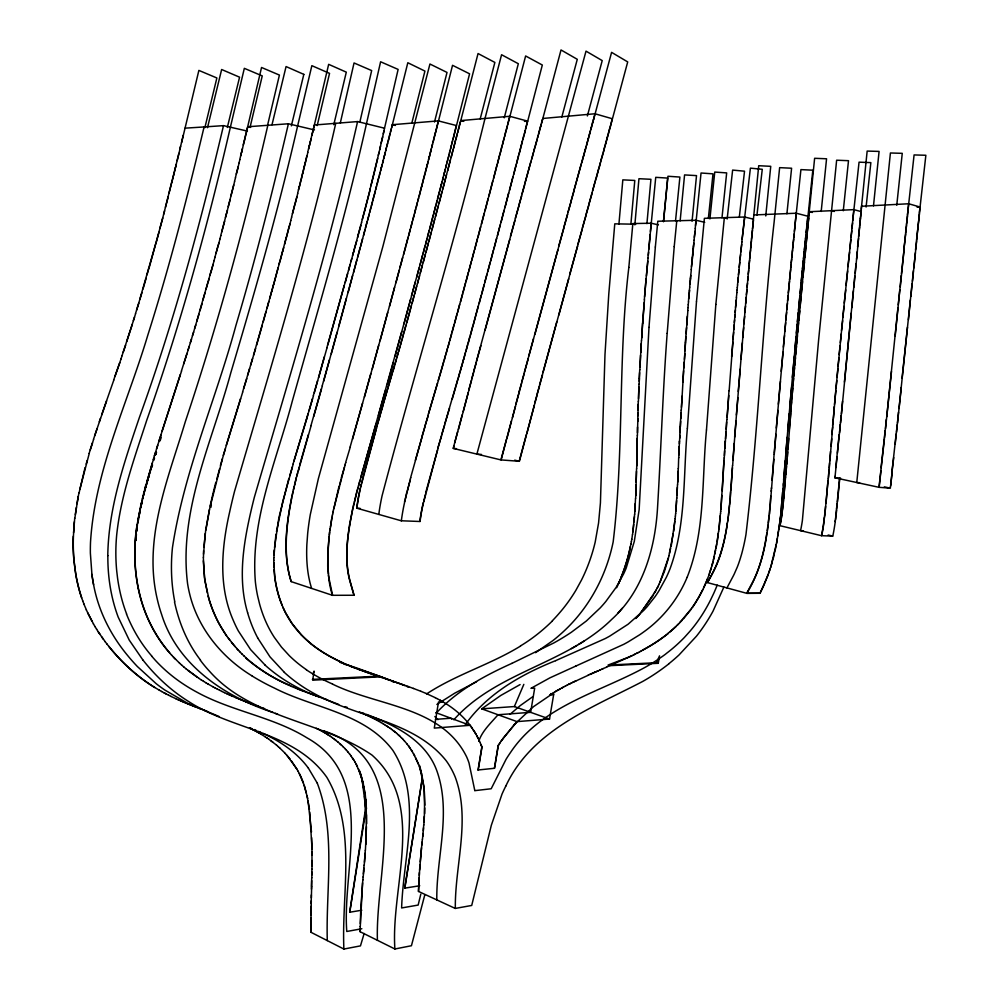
<?xml version="1.0" encoding="UTF-8"?>
<svg xmlns="http://www.w3.org/2000/svg" width="999" height="999" viewBox="0 0 999 999"><rect width="100%" height="100%" fill="white"/><g stroke="black" fill="none" stroke-linecap="round" stroke-linejoin="round"><path stroke-width="1.5" d="M273.751 560.164L274.038 567.494M312.038 866.333L311.938 851.935M203.321 557.467L204.483 577.31L207.38 593.031M311.963 860.539L312 869.205M424.875 805.194L423.988 786.338L420.129 768.955M310.889 917.731L310.839 932.217M360.277 926.498L362.562 882.816M366.645 823.713L365.996 803.096L363.811 786.338M107.78 555.631C108.454 507.842 124.288 462.075 139.448 417.295C173.888 322.053 200.275 224.151 223.489 125.637L247.427 131.094M311.051 914.959L311.326 894.942M311.875 869.142L311.913 874.937M273.901 560.214L273.801 557.679M311.838 872.015L311.85 877.809M360.302 923.638L360.651 912.087M311.064 906.355L310.951 932.279L343.881 949.05L360.464 945.878L364.148 933.491M311.463 889.21L311.725 877.746M311.251 903.571L311.313 900.711M311.663 880.619L311.538 886.35M637.225 438.261L636.675 468.656M311.376 897.864L311.663 886.413M637.3 435.464L636.75 465.934M637.424 435.489L637.499 427.035M637.499 432.667L638.286 401.423M203.471 557.517L203.571 550.711M366.458 826.623L365.422 850.386M635.789 495.616L636.55 468.631M636.475 471.353L636.163 482.167M637.787 421.428L637.861 418.569M73.289 536.263L73.177 539.86A162.625 126.349 -71.9 0 0 73.676 557.667L75.824 574.962A159.241 123.851 -71.8 0 0 78.734 588.236A155.082 120.767 -71.7 0 0 81.593 597.777L82.805 600.923M637.949 415.759L638.036 412.912M424.675 807.916L424.076 822.102M638.124 410.065L638.224 407.217M273.951 557.729L274.176 550.074M638.086 407.142L638.186 404.283M636.076 484.865L635.664 498.289M638.423 401.448L638.873 387.05M638.523 398.626L639.01 384.165M424.612 813.586L424.35 791.533L422.115 776.161M678.346 468.618L678.683 457.642M678.096 471.303L677.609 484.79M678.92 452.135L678.821 457.679M678.209 468.581L677.734 482.117M678.933 454.92L679.445 440.984L679.445 443.768M203.559 554.145L205.207 533.603M327.809 550.849L327.709 566.396L328.908 578.483M639.135 384.228L639.572 372.615M678.92 452.11L679.17 446.541M639.273 381.343L639.41 378.459M274.026 555.219L275.924 534.265M419.118 877.934L418.419 891.395L455.244 908.428L471.715 905.456L491.333 825.261L502.01 794.118A94.455 57.155 -68.8 0 1 505.819 786.051M419.343 872.664L418.556 891.458M419.355 875.374L419.892 864.547M639.285 378.434L639.722 369.73M635.526 498.264L634.715 514.148M680.981 412.937L679.582 440.971M679.72 438.211L679.857 435.377M677.472 484.765L677.035 495.429M639.847 369.792L640.534 355.232M677.334 487.425L676.872 498.051M360.789 909.19L362.812 879.869M640.009 366.895L641.233 343.606M680.007 432.604L680.182 426.935M680.319 426.96L680.631 421.353M635.252 503.596L634.777 511.5M365.821 844.467L366.508 814.784M640.834 352.385L641.42 340.696M681.143 410.127L680.956 415.746M680.794 418.556L680.956 415.771M681.293 410.152L684.128 362.225M681.455 407.342L682.142 396.116M328.047 549.325L329.595 531.88M424.325 816.358L423.851 824.949M682.866 382.03L683.578 370.729M723.975 460.339L720.953 509.103M724.125 457.967L722.24 490.846M73.576 532.704L74.725 518.194M641.545 340.721L642.794 320.254M641.733 337.837L642.594 323.152M683.903 367.919L686.45 327.872M676.735 498.026L675.936 511.038M724.275 457.967L724.587 450.761M724.425 455.606L725.237 441.183M648.988 327.422L639.148 509.702L634.303 541.408L626.198 568.044A77.922 49.288 -74.9 0 1 623.563 574L616.146 587.35L605.831 601.485A138.199 89.211 -75.6 0 1 600.137 607.966L586.363 620.991L571.416 632.217A350.761 236.463 -80.3 0 1 553.783 642.969L511.925 663.361M648.988 327.397L655.344 247.028M684.452 359.403L684.827 353.708M687.374 428.396L696.49 301.511M687.374 428.409C683.091 475.199 686.463 523.901 670.067 568.718A89.473 55.295 -75.1 0 1 666.258 577.472L659.003 590.709A97.24 60.265 -75.2 0 1 654.944 596.828L647.202 606.605A118.831 74.126 -75.5 0 1 643.631 610.489L628.096 624.225L609.652 636.163A331.718 215.372 -79.9 0 1 605.207 638.586L555.631 660.664M135.926 540.484L136.401 534.315M667.182 333.329L674.225 246.566M667.17 333.354C662.762 391.87 661.001 450.537 657.454 509.09C654.882 549.45 642.657 591.346 611.813 619.305C566.483 663.985 496.653 671.69 453.846 719.755M685.451 342.245L684.864 350.824M676.573 500.636L675.711 513.598M721.79 495.429L720.779 511.338M724.899 448.414L725.386 441.221M419.642 870.042L421.478 847.764M685.838 336.513L685.451 342.232M706.48 429.982C701.698 479.12 705.644 530.569 687.137 577.31M706.48 429.957L715.846 304.47M642.719 323.177L644.48 299.638M686.588 327.897L686.188 333.641M725.386 441.196L725.923 431.58M725.561 438.786L726.635 421.965M643.006 317.32L644.243 302.585M642.931 320.242L643.144 317.345M686.588 327.872L687.3 316.296M686.8 325.012L687.886 310.514M726.248 429.208L726.81 419.555M732.517 465.272L730.831 490.621M732.479 467.744L730.918 489.448M365.284 850.324L364.485 862.224M726.96 419.58L728.995 390.659M732.866 460.389L736.026 421.191M732.654 465.309L734.302 443.306M727.135 417.182L728.783 395.517M730.594 491.758L730.194 498.751M730.694 490.584L730.281 497.602M771.191 491.346L771.465 487.674M788.636 438.586L787.362 457.092M789.335 429.22L790.059 419.78M365.072 853.296L364.235 865.184M634.59 514.11L634.065 521.878M687.961 307.617L688.336 304.695M687.737 310.514L688.111 307.605M732.929 339.61L734.24 324.862M731.605 356.718L733.653 332.255M729.145 390.684L732.891 342.083M734.627 437.15L737.899 397.714M772.04 480.269L774.113 454.233M770.966 496.228L771.428 490.159M771.528 488.936L773.863 459.24M783.066 488.648L783.204 484.965M790.296 418.756L790.709 413.474M788.011 448.926L791.208 407.117M644.343 299.65L646.053 278.933L644.58 296.666M688.186 304.707L688.573 301.785M696.49 301.486L704.395 218.319L744.63 217.008L753.159 219.106M733.703 329.77L734.64 319.917M736.363 414.997L740.234 369.106M770.716 497.402L770.079 506.918M770.816 496.203L770.192 505.744M782.629 492.257L781.98 502.01M783.578 480.094L787.262 437.15M782.916 488.611L782.08 500.799M783.353 485.002L783.291 483.741M783.441 483.778L785.314 460.551M790.634 412.387L791.645 401.81M787.612 451.96L786.775 464.223M203.921 547.352L205.694 530.157L209.428 509.49M688.661 298.888L689.535 290.11L688.423 301.76M715.846 304.458L724.337 217.695L727.197 218.394M734.29 322.365L735.052 314.972M738.249 391.483L742.407 342.807M791.146 406.031L791.732 400.749M832.055 434.528L829.907 460.826M831.118 446.178L831.717 438.786M735.102 312.462L736.3 300M734.69 317.42L735.451 310.002M740.908 359.091L743.681 327.684M774.213 452.984L777.946 410.477M774.262 454.258L775.923 434.303M785.763 453.146L789.285 413.598M791.67 399.662L792.107 394.355M791.583 400.724L793.631 378.446M787.05 459.09L785.901 474.413M830.519 451.398L829.282 468.081M831.98 433.429L832.766 425.974M831.905 434.503L832.679 427.048M634.39 516.708L632.941 531.93M735.514 307.467L736.513 297.502M720.591 513.573L720.629 511.301M742.682 337.749L744.655 316.296M776.285 428.022L780.456 381.456M792.357 393.319L792.806 388.012M786.45 466.221L785.639 477.485M832.691 424.875L833.154 419.493M832.604 425.949L835.114 399.038M364.111 865.122L363.336 873.975M423.713 824.899L423.351 830.681M628.833 267.47C617.882 358.604 624.188 450.911 613.174 541.845A110.427 71.653 -74.8 0 1 611.6 548.851C604.17 579.07 588.536 607.367 566.096 629.045A176.036 116.683 -75.7 0 1 561.301 633.528L558.029 636.4A197.565 131.668 -76.1 0 1 553.021 640.509L535.564 652.672M689.635 287.188L690.546 278.421M689.385 290.085L689.785 287.175M736.363 297.515L736.95 292.495M744.829 312.475L746.303 297.227M743.855 323.876L745.529 306.144M730.044 498.713L729.682 504.445M778.333 404.158L783.041 352.21M787.637 430.944L791.595 387.387M792.831 385.851L794.567 367.794M829.57 462.874L828.458 477.397M833.403 418.456L833.865 413.062M363.599 871.028L363.848 868.081M362.949 879.932L363.074 876.922M363.199 876.985L363.723 871.091M618.93 224.063L622.827 179.857L634.79 180.457L630.869 224.35M628.833 267.457L632.842 223.564L651.211 223.227L658.416 224.875M646.066 278.908L648.051 258.192M646.453 275.986L647.24 267.095M689.884 284.228L690.809 275.462M720.441 513.536L719.03 528.896M746.378 294.655L747.552 283.179M745.604 303.571L746.977 289.573M729.944 499.862L729.12 510.064M781.193 371.278L784.527 335.564M789.685 407.342L794.405 355.931M781.83 501.985L781.318 509.303M793.668 376.286L795.429 358.191M833.803 411.963L834.277 406.568M420.254 861.862L422.077 842.07M634.852 224.887L638.948 178.709L650.923 179.296L646.927 223.614M690.409 278.371L691.345 269.593M737.025 289.96L737.399 287.475M736.8 292.507L737.175 289.985M747.627 280.594L748.713 270.354M747.065 286.988L748.126 276.773M783.341 347.078L785.689 322.714M769.929 506.88L769.43 513.873M792.332 377.322L796.128 336.938M781.717 503.196L780.694 515.372M794.605 365.634L795.529 357.118M785.389 478.471L783.228 503.733M785.476 477.447L783.703 498.876M834.477 404.408L835.913 390.397M828.945 470.117L828.358 478.434M423.476 827.759L422.789 836.413M647.777 261.164L647.24 267.07M737.487 284.965L738.336 277.385M737.25 287.487L737.637 284.952M748.676 269.043L749.662 260.052M748.214 274.188L749.188 265.21M785.763 320.105L787.474 303.321M784.715 331.693L786.638 312.387M769.829 508.054L769.317 515.022M796.328 333.104L799.2 303.783M794.817 349.588L797.302 324.213M796.528 344.243L799.787 310.914M795.566 354.957L797.477 335.689M795.366 357.093L796.49 346.416M835.052 397.927L836.812 380.669M274.525 547.539L278.846 517.907L288.848 478.459M647.914 258.179L650.274 234.428M648.326 255.232L648.601 252.26M655.344 247.003L657.804 221.241L696.053 220.267L704.707 222.315M691.47 266.671L693.294 249.051M691.196 269.605L692.444 257.879M675.474 516.146L675.574 513.561M737.712 282.417L739.073 269.805M720.242 515.746L718.756 531.056M749.625 258.741L750.624 249.725M749.15 263.898L750.137 254.895M786.712 309.777L788.199 295.542M797.377 321.641L798.201 312.712M797.614 332.442L798.513 322.752M835.951 388.211L837.949 368.743M828.009 480.469L825.099 512.437M828.196 478.396L825.998 503.384M648.738 249.275L655.731 177.335L667.682 178.084L663.498 221.291M750.599 248.414L751.485 240.672M750.112 253.584L750.998 245.854M788.286 292.919L789.56 281.219M787.562 300.711L788.935 287.737M799.163 302.472L800.674 288.374M798.451 310.152L799.937 296.091M799.937 307.642L802.584 281.643M798.725 320.592L801.123 296.84M836.962 377.385L838.985 357.867M839.522 479.045L835.264 521.603A122.203 68.931 -75.8 0 1 832.791 536.126L821.478 535.689L780.019 525.699L780.169 524.937A84.128 48.589 -75.9 0 0 781.255 519.068A115.709 67.67 -75.9 0 0 782.167 512.974L782.679 507.467M839.784 478.046L837.487 501.923M74.326 521.815L73.414 536.313A162.8 126.473 -71.9 0 0 73.801 557.704A161.064 125.187 -71.8 0 0 78.859 588.299A155.107 120.767 -71.7 0 0 81.718 597.827M650.424 231.443L651.211 223.227M674.225 246.541L676.773 220.779M680.144 220.891L684.565 174.925L696.515 175.612L692.07 221.241M692.307 257.829L692.732 254.907M738.423 274.837L739.822 262.2M751.46 239.36L752.497 230.307M750.961 244.53L751.985 235.489M789.522 279.895L790.696 269.468M788.898 286.413L790.184 274.7M800.636 287.075L801.922 275.499M800.024 293.494L801.285 281.943M802.846 277.26L806.081 245.592M801.273 293.569L804.482 262.013M783.466 499.825L782.929 506.568M837.986 366.546L840.147 345.879M854.807 275.999L851.897 307.642M858.578 236.513L859.677 227.035M855.968 263.848L853.895 287.2M857.579 246.928L859.215 231.793M855.244 273.214L858.566 238.436M856.58 259.178L857.304 251.661M663.486 221.753L667.944 176.261L679.894 177.06L675.549 220.717M693.443 246.091L692.582 254.895M693.306 249.026L693.88 243.169M752.472 228.983L753.508 219.917M751.96 234.178L752.996 225.112M729.432 505.544L728.471 515.609M790.659 268.132L791.72 258.978M790.159 273.364L791.208 264.223M801.885 274.188L802.934 265.16M801.26 280.632L802.422 270.329M806.243 242.27L808.129 224.663M804.744 257.617L807.267 233.491M840.309 342.582L842.632 320.704M839.135 354.583L841.32 333.853M825.549 506.418L824.674 516.283M842.544 401.123L840.571 422.727M844.417 382.055L851.185 313.174M859.59 226.061L860.514 218.444M853.358 290.896L841.47 413.761M859.128 230.819L860.139 222.265M422.939 833.491L422.502 839.272M693.443 246.066L694.168 240.222M675.224 518.681L675.336 516.108M739.173 267.245L740.609 254.608M752.971 223.788L758.716 165.722L770.741 166.321L765.758 215.959M791.695 257.642L792.644 249.775M791.171 262.887L792.244 253.721M802.909 263.848L803.983 254.795M802.397 269.018L803.458 259.99M808.191 222.44L809.427 211.713L853.87 209.64L861.026 211.576M807.317 231.268L808.79 218.032M781.043 510.477L780.556 516.595M842.794 317.382L845.728 289.847M841.483 330.544L844.055 306.406M860.726 214.585L861.375 209.815M860.339 218.419L861.088 212.687M841.133 415.534L839.572 432.555M860.064 221.291L860.801 215.572M837.125 503.958L836.588 509.128M694.33 237.263L695.366 228.434M695.067 231.381L694.03 240.185M793.144 243.169L794.242 233.966M792.619 248.439L793.706 239.236M792.219 252.385L793.169 244.505M803.958 253.484L804.907 245.717M803.433 258.666L804.37 250.911M808.853 215.796L814.622 158.292L826.56 158.779L821.203 211.438M846.016 285.402L849.6 252.085M844.23 303.072L847.651 271.004M861.6 205.956L861.3 208.828M861.013 211.713L867.157 151.074L879.083 151.423L873.488 205.869M834.902 476.423L834.777 477.759L840.621 478.234M835.801 467.532L839.135 435.202M840.234 424.475L839.385 434.34M901.46 273.539L904.257 247.715M904.157 248.676L900.274 286.863M422.365 839.21L421.915 844.979M695.529 225.474L695.828 222.527M695.217 228.421L696.053 220.267M695.966 222.552L701.048 173.002L712.999 173.851L708.366 218.444M709.914 218.943L714.747 172.065L726.673 172.902L721.99 217.794M739.934 259.69L741.695 244.455M786.912 213.786L791.595 168.232L779.632 167.645L774.1 222.29C762.299 326.136 758.341 430.819 745.953 534.552A136.351 82.143 -75.4 0 1 743.631 546.128L742.382 551.198A98.801 58.654 -75.4 0 1 741.583 554.183L740.434 558.054A82.467 48.639 -75.4 0 1 739.522 560.889L738.898 562.749A71.104 41.758 -75.4 0 1 737.225 567.232L734.277 573.95A55.507 32.405 -75.3 0 1 732.692 577.072L726.935 587.912M794.355 231.306L800.923 169.605L812.824 170.192L807.342 222.253M793.681 237.899L794.929 227.36M769.168 514.985L768.431 522.964M804.882 244.393L805.981 235.302M804.345 249.588L805.444 240.509M849.774 248.714L851.81 230.806M847.939 266.546L850.873 239.785M837.062 456.768L834.939 477.797L878.995 487.312L890.384 488.174L890.409 486.338M905.569 233.204L906.543 225.449M898.251 304.82L899.812 289.685M904.969 239.011L906.143 229.345M901.26 275.437L895.191 335.926M904.182 246.728L905.643 234.191M904.083 247.69L905.044 239.997M913.373 270.791L910.901 296.303M915.521 249.9L917.182 235.614M913.835 267.969L915.396 252.784M794.904 226.024L796.24 213.224L754.008 214.935M806.643 227.46L807.816 216.209L796.24 213.224M806.093 232.68L807.204 223.564M805.419 239.186L806.655 228.783M843.281 210.764L848.501 160.689L836.638 160.215L818.705 339.098L802.384 520.491A107.617 61.801 -75.9 0 1 801.835 523.963L801.685 524.812A87.288 49.725 -75.9 0 1 801.235 527.322L800.561 530.644L803.371 530.756M851.872 228.546L859.053 162.163L870.853 162.625L866.096 207.03M850.936 237.525L852.634 222.927M837.424 453.171L839.222 434.303M906.468 224.463L907.579 215.697M886.313 419.48L884.54 437.712M906.068 228.346L907.267 218.631M897.951 307.655L885.514 428.633M886.762 416.758L891.483 371.441M910.326 300.037L897.502 423.101M917.107 234.64L918.893 219.343M912 284.028L908.428 319.742M916.508 240.372L918.181 226.049M912.474 281.219L916.582 241.346M675.087 518.656L673.713 531.243M740.721 252.048L741.97 241.92M769.043 516.133L767.244 530.731M782.979 504.657L782.617 509.353M852.696 220.667L853.87 209.64M896.765 205.207L902.259 153.334L890.409 152.984L856.767 482.517L859.602 482.729M907.504 214.71L908.678 203.759L861.737 206.256M907.192 217.632L914.085 154.932L925.861 155.27L919.13 215.484M878.995 487.312L884.44 438.623M885.151 430.419L884.277 438.586M879.17 487.362L880.956 470.554M918.106 225.075L919.205 216.458M898.501 412.137L896.528 432.205M902.072 378.196L907.467 327.197M899.05 408.504L901.273 387.425M633.678 524.375L632.592 534.403M824.837 513.374L823.863 522.789A101.386 57.18 -75.8 0 1 821.815 534.964M836.638 510.202L836.3 513.311M881.081 467.782L884.177 439.498M918.818 218.356L919.517 213.574M890.584 486.376L892.132 472.015M897.139 424.9L895.216 444.006M890.671 485.477L892.032 472.914M742.095 239.398L744.63 217.008M741.807 241.933L750.399 168.144L762.274 169.306L756.93 215.297M919.442 212.6L920.054 207.018L908.678 203.759M892.157 470.179L896.153 433.991M891.957 471.978L893.718 457.579M328.996 536.638L327.759 557.167L328.396 574.025M674.824 521.178L671.228 546.016M727.16 218.968L732.629 170.092L744.53 171.191L739.372 216.671M728.845 511.138L728.333 516.708M780.406 516.558L779.844 522.677M780.269 517.769L778.845 529.97M836.026 514.31L835.776 516.371M824.412 517.195L823.451 524.562A99.625 56.156 -75.8 0 1 822.002 533.166L821.628 535.726M136.588 531.168L137.412 524.875M136.726 531.206L137.113 528.071M782.354 510.227L782.017 512.937A99.588 57.88 -75.9 0 1 780.032 524.9L779.857 525.661M329.345 535.102L330.045 528.696M74.85 518.231L78.209 496.428M378.821 514.423L379.17 511.738A146.865 98.976 -75 0 1 382.105 495.666C415.309 369.655 453.933 245.092 485.002 118.481L501.573 54.733L518.331 63.724L504.258 117.82M835.813 517.445L835.539 519.517M137.038 524.438L135.652 535.352A149.488 113.299 -72.2 0 0 134.778 557.055A153.634 116.271 -72.3 0 0 135.302 567.744A155.432 117.557 -72.3 0 0 138.224 588.436M136.651 528.121L135.464 539.035A149.65 113.411 -72.2 0 0 134.915 557.105A156.144 118.082 -72.4 0 0 149.862 622.652A180.132 135.452 -73.1 0 0 169.718 652.871M728.196 516.67L727.759 521.078M718.618 531.018L717.232 541.708M768.156 525.199L767.07 532.979M728.046 517.769L727.597 522.165M779.532 523.851L776.61 543.356M718.331 533.166L716.133 547.989M835.102 521.565L835.251 520.516M419.867 521.441L420.304 518.194A117.42 78.209 -75 0 1 422.277 507.167L423.289 502.522M75.312 514.61L76.386 507.355M329.97 530.332L331.893 517.582M727.447 522.127L726.935 526.485A139.148 85.09 -75.5 0 1 723.888 542.195A108.704 65.684 -75.5 0 1 723.126 545.217A99.213 59.728 -75.5 0 1 722.077 549.163A75.799 45.217 -75.4 0 1 716.358 565.546A60.102 35.639 -75.3 0 1 715.197 567.969A55.557 32.88 -75.3 0 1 713.236 571.853L707.479 582.604L746.703 593.306L759.914 593.244A77.373 44.568 -75.3 0 0 764.135 584.652L770.341 568.618M632.467 534.365L631.843 539.285M727.297 523.214C724.425 544.03 718.506 564.597 707.342 582.567M778.521 531.156L777.759 536.026M205.844 530.207L210.152 506.056A391.133 261.214 -74.1 0 1 214.972 485.639L215.834 482.255M673.214 533.691L668.955 555.606M766.92 532.942C764.285 554.12 757.954 574.999 746.852 593.344L760.064 593.281L768.368 574.475M137.712 523.863L140.372 508.766M330.444 527.16L332.18 515.996M327.285 940.596C325.786 888.261 336.251 833.316 317.257 783.104M343.881 949.05C341.408 892.194 357.13 829.108 326.86 777.359C294.58 731.593 232.929 730.369 188.886 701.685A276.311 205.732 -75.6 0 1 143.082 660.202M349.712 912.174L365.459 809.277M360.127 931.73L360.152 929.295M377.422 940.309C374.962 870.017 415.771 760.701 323.364 730.744M766.745 534.04L766.033 538.399M137.175 524.487L141.309 502.634M360.152 926.435L360.264 931.792L394.892 948.988C390.472 886.001 426.923 804.095 371.953 755.044C321.491 720.516 252.223 719.205 209.703 671.465A194.705 143.157 -73.5 0 1 200.324 660.239M404.707 888.086L422.265 778.77L421.653 774.962M404.845 888.148L422.302 778.146M353.833 503.721C348.551 529.545 343.019 556.967 350.587 582.929L354.096 595.254L332.442 595.304L291.283 581.655A92.32 66.421 -73.3 0 1 288.461 570.779A105.744 75.762 -73.6 0 1 286.476 554.757A129.97 92.32 -74 0 1 286.476 536.488A176.511 123.202 -74.4 0 1 289.76 508.541L292.957 491.433M276.486 531.605L282.829 501.261L293.244 463.961M436.738 899.862L436.8 899.462C436.363 857.042 451.461 813.298 437.212 771.84C426.523 740.634 394.917 725.112 366.158 714.248M478.746 741.333C482.13 730.993 490.959 722.964 498.026 714.747L530.631 712.337L534.69 688.086M455.244 908.428L455.319 908.016C454.932 864.547 470.904 819.455 455.244 777.147A125.862 82.929 -65.3 0 0 451.161 768.581L450.012 766.57A132.417 87.3 -65.2 0 0 446.278 760.851C417.282 724.425 367.607 718.618 327.585 700.199A354.046 246.741 -79 0 1 308.416 690.247A266.97 188.099 -76.5 0 1 284.34 672.414M478.071 769.929L481.843 746.94L481.231 745.341M474.762 790.659L491.196 788.76L506.093 759.24A94.243 57.455 -69 0 1 510.302 752.796C540.958 706.493 597.527 693.006 643.656 668.119A286.026 179.533 -78.1 0 0 665.272 654.357L666.77 653.134A179.033 110.04 -76.1 0 0 684.34 637.512L689.872 631.356A130.881 79.396 -75.3 0 0 693.88 626.473A121.116 73.252 -75.2 0 0 699.013 619.517A118.869 71.841 -75.1 0 0 706.168 608.154A117.17 70.767 -75.1 0 0 710.526 600.062L713.548 593.768A109.74 66.096 -75.1 0 0 717.207 585.102M478.209 769.979L481.993 747.002L481.068 744.917M494.405 768.219L498.176 745.454L499.775 743.293M349.55 524.95L352.847 508.016M520.104 684.577L500.861 695.416L481.693 708.84L516.995 721.615L549.525 719.055L553.658 694.605L550.736 693.606M138.037 521.74L138.399 519.605M631.43 541.695L631.718 539.248M716.733 543.781L713.361 560.102M137.762 520.841L144.006 491.758M609.852 665.659L658.241 663.299L659.552 655.844L656.455 662.737L608.041 665.072L628.646 657.205M777.347 538.461L775.374 549.425M76.998 503.721L78.946 492.807M630.993 544.093L631.306 541.658M332.342 516.046L332.492 514.41M332.642 514.46L332.804 512.824M139.173 515.309L140.285 509.902M618.643 583.391A119.368 76.836 -74.8 0 0 619.617 581.181A119.868 77.185 -74.8 0 0 622.352 574.413A119.168 76.711 -74.8 0 0 624.837 567.532A115.322 74.126 -74.8 0 0 629.495 551.173L630.869 544.055M776.223 544.53L771.278 565.022M332.954 512.874L333.117 511.251M715.596 550.012L714.747 554.095M291.621 497.627C286.151 525.124 282.605 554.345 291.134 581.605M333.279 511.288L333.441 509.665M333.604 509.702L339.086 486.014M630.394 546.428L628.796 553.483A114.398 73.514 -74.8 0 1 626.897 560.514L624.7 567.494A119.331 76.823 -74.8 0 1 621.341 576.648M79.083 492.857L85.052 467.632M292.095 496.116L294.018 486.8M210.864 507.43L211.326 505.269M333.941 508.129L344.443 467.295M670.591 548.414L669.53 553.221M210.29 506.106L222.465 458.753M360.252 488.286L359.965 489.61A140.871 96.366 -75 0 0 356.718 508.166M404.533 501.81L404.832 500.462M140.747 507.717L142.42 499.962M422.927 504.895L437.55 449.987M774.962 550.599L774.125 554.233M79.858 489.235L89.248 453.446M383.241 133.791L398.126 69.418L380.607 61.776L366.471 123.739C345.554 217.307 318.069 309.228 292.195 401.498C276.648 460.539 250.225 519.567 255.382 581.93A130.981 94.218 -73.1 0 0 257.642 596.053L259.628 604.183A139.098 99.813 -73.3 0 0 262.949 614.535A140.959 101.099 -73.3 0 0 269.305 628.833A143.431 102.822 -73.4 0 0 274.375 637.424L281.481 647.102L289.31 655.669A214.073 151.686 -75.5 0 0 304.745 668.518L306.518 669.792M384.103 130.744L381.131 142.969M353.334 506.63L356.718 492.12M340.334 122.877L354.046 62.962L371.665 70.567L359.815 122.24M382.005 139.91L382.704 136.875M360.714 487.012L376.486 428.159M424.837 894.692L411.438 945.728L394.892 948.988M293.456 489.922L296.316 477.547M381.993 139.947L379.707 149.101M405.307 499.163L410.427 479.045M379.857 149.151L378.271 155.245M379.87 149.126L380.569 146.079M714.447 556.156L711.8 565.933M141.496 504.42L142.008 502.222M314.485 129.945L288.399 123.776L247.727 126.761L245.991 134.053M379.145 152.185L376.099 164.435M361.163 484.328L360.127 489.647A140.884 96.366 -75 0 0 356.88 508.216L360.04 508.341M243.257 144.967L244.118 141.334M245.841 134.041L241.671 152.273M244.268 141.346L261.538 67.482L279.42 75.075L267.682 124.738M267.832 125.312C244.842 225.337 217.794 324.45 185.277 421.815C168.182 478.708 143.132 538.049 157.093 598.413A155.295 116.334 -72.3 0 0 161.663 614.572C177.447 665.209 224.8 696.753 272.989 712.437M288.399 123.776C272.627 191.483 255.632 258.928 235.876 325.599C215.784 399.862 184.003 471.291 172.452 547.664A151.523 112.562 -72.3 0 0 171.503 562.449A157.33 116.646 -72.4 0 0 174.775 601.735M317.195 125.587L329.545 73.377L311.85 65.672L297.627 125.936C278.609 209.103 255.057 291.146 230.769 372.902C212.238 441.77 178.384 510.614 187.587 583.716A119.056 88.936 -72.1 0 0 189.535 593.456C197.765 628.221 221.94 657.679 252.185 675.986M377.697 158.354L374.038 173.651M423.726 501.386L425.499 494.155M240.659 155.894L241.521 152.26M242.395 148.614L239.785 159.54M250.187 126.736L262.25 75.912L244.33 68.332L230.382 127.198C207.592 226.224 180.507 324.313 146.766 420.192C134.54 457.792 120.842 495.454 116.683 535.014A156.044 119.031 -72.1 0 0 115.847 553.159A161.413 122.889 -72.2 0 0 116.721 571.003L117.545 577.984A164.211 124.912 -72.2 0 0 119.268 588.261A163.149 124.138 -72.2 0 0 123.401 604.657A160.752 122.402 -72.2 0 0 126.623 613.973M312.612 131.856L309.478 145.567M311.938 135.302L328.659 64.336L346.303 72.153L333.791 124.7M312.762 131.868L314.385 125.012L357.58 121.578L384.515 128.209M335.751 123.339C307.555 247.49 270.217 369.255 234.54 491.371A394.68 260.502 -74.1 0 0 229.645 512.012C221.541 547.489 218.182 586.113 233.254 620.304A154.058 111.838 -73.3 0 0 238.336 630.943L250.599 649.6L265.022 664.984M357.58 121.578C328.808 248.276 290.796 372.565 254.37 497.19A398.326 259.765 -74.1 0 0 249.425 518.044C242.632 549.013 238.399 581.868 247.64 612.812M420.791 894.18L418.156 905.069L401.623 907.954C403.234 856.068 423.089 797.564 392.832 750.336C364.548 712.674 313.848 708.353 274.413 688.074A407.629 289.885 -80.9 0 1 252.16 676.023M239.061 163.187L235.402 177.71M238.911 163.174L239.935 159.553M307.68 152.397L309.328 145.554M308.666 149.001L310.152 142.133M310.302 142.145L311.126 138.724M376.086 164.473L370.879 185.864M354.333 502.322L357.892 487.712M179.72 149.775L180.594 146.179M183.204 135.352L178.097 156.993M181.593 142.582L198.876 70.405L216.87 77.972L204.87 127.647M223.489 125.637L204.083 126.948C187.462 196.878 169.58 266.558 147.827 335.102C127.36 403.596 94.917 469.93 90.509 542.245A164.36 126.511 -72 0 0 90.372 553.109L91.92 574.4A162.899 125.437 -71.9 0 0 93.594 584.702C98.389 610.839 110.752 635.202 127.672 655.569A277.16 208.254 -75.8 0 0 137.35 666.495L156.081 683.591A270.542 203.484 -75.6 0 0 164.897 690.084L187.974 703.483L219.031 716.483M236.288 174.076L237.163 170.442M237.3 170.467L238.187 166.821M272.015 124.713L286.064 66.558L303.821 74.376M291.358 125.874L303.821 74.376M306.855 155.819L304.52 166.084M307.842 152.422L305.357 162.675M294.543 485.289L297.515 472.939M361.638 483.054L362.612 479.12M177.972 156.98L173.689 174.987M177.223 160.602L178.846 153.384M207.492 127.71L221.641 69.505L239.573 77.185L227.335 127.46M234.515 181.331L235.539 177.722M304.37 166.071L301.174 179.733M305.207 162.65L302.847 172.914M374.038 173.689L370.117 188.923M175.325 167.782L171.915 182.168M175.462 167.795L176.348 164.198M233.766 184.977L228.209 206.693M234.653 181.356L230.931 195.829M302.697 172.902L299.475 186.551M773.988 555.469L773.388 557.879M173.564 174.962L165.422 207.243M301.024 179.72L297.627 193.344M406.743 492.382L404.707 501.86A143.868 95.817 -75 0 0 401.336 520.829M171.778 182.155L169.081 192.919M142.308 499.05L143.207 495.417M298.476 189.935L299.325 186.538M370.279 188.948L362.287 219.393M230.17 199.475L221.703 231.943M370.267 188.998L367.969 198.114M451.848 143.956L456.343 125.524L438.336 120.891L392.395 124.7L391.708 127.41M296.915 196.766L295.192 203.571M297.777 193.369L291.558 217.12M389.985 133.604L387 146.029M389.36 136.726L391.158 128.958M390.534 132.068L407.817 62.737L424.925 71.091L411.825 123.114M434.503 122.015L447.015 72.44L429.932 64.011L382.879 246.478L318.369 478.658L310.289 514.585A202.772 138.536 -74.5 0 0 309.041 522.44L308.604 525.586A175.512 121.166 -74.4 0 0 307.68 533.429L306.868 544.368A131.156 92.083 -74 0 0 306.818 559.765L306.905 561.276A106.831 75.649 -73.6 0 0 308.841 577.447L309.752 581.655A91.384 65.022 -73.3 0 0 311.638 588.411M434.09 137.725L435.289 132.967M438.336 120.891L433.054 142.495M435.464 132.979L452.535 65.31L469.58 73.814L453.047 139.223M452.485 140.797L450.649 148.689M669.093 555.644L660.114 581.955M168.307 196.516L163.574 214.385M142.82 498.901L143.257 496.628M295.042 203.546L292.445 213.736M367.957 198.164L366.408 204.221M385.651 150.674L386.438 147.565M387.624 142.919L384.627 155.332M388.174 141.383L388.961 138.287M431.268 148.814L429.42 156.756M432.48 144.056L430.631 151.998M431.843 147.253L433.691 139.311M450.087 150.25L447.04 162.874M449.45 153.421L451.286 145.517M407.255 491.083L410.065 480.382M225.449 217.52L226.373 213.911M226.511 213.936L227.435 210.327M384.465 155.32L381.443 167.72M383.828 158.429L385.252 152.223M429.245 156.731L426.161 169.405M428.608 159.915L430.457 151.985M362.774 477.759L376.86 426.86M445.654 167.582L446.466 164.435M447.677 159.703L444.605 172.328M448.239 158.154L449.051 154.995M366.396 204.258L364.835 210.302M381.281 167.695L379.445 175.449M382.08 164.61L380.644 170.804M382.642 163.074L383.429 159.977M425.986 169.393L424.113 177.31M427.21 164.648L425.337 172.565M427.385 164.66L428.196 161.501M444.443 172.303L441.346 184.915M443.793 175.474L445.254 169.156M164.635 210.839L159.803 228.659M224.663 221.154L220.754 235.539M290.834 220.542L286.401 237.475M290.684 220.517L291.708 217.145M378.072 180.07L378.883 176.973M380.082 172.34L377.023 184.715M423.951 177.298L419.168 196.254M424.762 174.126L421.64 186.788M441.183 184.902L438.886 194.343M441.995 181.756L440.122 189.635M442.569 180.195L443.381 177.048M459.278 125.849L460.302 121.89M480.194 118.918L494.867 62.425L478.046 53.534L457.729 132.455M507.604 124.5L509.74 116.284L527.534 121.116L525.524 128.846M425.649 492.882L437.912 448.688M288.923 227.297L284.603 244.231M289.073 227.31L289.96 223.926M364.822 210.352L361.488 222.427M296.865 476.061L311.126 425.636M376.461 186.239L372.977 200.15M375.811 189.348L377.672 181.606M421.478 186.763L417.919 200.986M437.487 199.038L438.723 194.33M439.947 189.61L436.413 203.771M455.494 140.359L451.173 157.492M457.217 133.766L453.596 148.277M456.006 139.048L458.941 127.173M504.083 137.987L500.374 152.835M505.844 131.256L502.497 144.743M504.62 136.663L507.255 125.849M506.031 131.269L525.624 55.969L542.32 65.035L522.902 139.585M522.377 140.909L516.583 163.661M521.153 146.279L523.776 135.552M524.3 134.228L525.349 130.195M162.775 217.982L149.151 267.769M144.418 492.17L143.544 495.516L144.256 493.319M374.038 195.504L369.705 212.487M374.188 195.529L375.412 190.896M417.332 202.535L414.585 213.586M418.581 197.814L416.258 207.293M435.839 205.319L429.782 228.833M437.075 200.612L433.104 216.308M446.491 174.588L439.011 203.534M450.299 160.115L442.832 189.073M447.702 170.667L453.071 149.575M497.002 164.935L488.998 195.891M499.837 154.158L493.631 178.409M497.539 163.599L501.96 146.079M516.058 164.972L509.54 190.347M518.518 155.619L513.773 174.338M519.043 154.308L520.804 147.615M144.143 491.795L145.941 484.54M219.792 239.136L220.891 235.564M286.251 237.45L280.07 261.114M360.689 225.449L361.638 222.477M370.779 207.842L363.549 235.577M371.341 206.318L372.565 201.698M413.998 215.147L410.814 227.76M415.671 208.841L412.912 219.892M357.267 490.696L359.927 480.294M431.281 222.552L432.942 216.284M438.136 206.144L432.018 229.807M441.97 191.683L435.514 216.671M488.111 198.564L481.493 224.113M492.732 181.081L485.077 210.677M504.058 210.314L497.49 235.639M508.653 192.982L501.048 222.327M504.945 207.667L512.887 176.985M462.162 414.91L453.196 448.376L456.431 448.663M468.668 390.322L473.613 372.477M463.224 411.588L468.244 392.595M511.338 421.103L501.111 459.965M515.884 403.958L521.553 383.416M512.425 417.719L515.459 406.281M772.926 559.04L772.289 561.438M219.942 239.161L214.96 257.093M216.87 478.921L219.605 468.818M360.676 225.487L359.228 231.518M360.04 228.496L360.839 225.474M365.447 227.859L367.095 221.703M367.657 220.192L369.305 214.023M410.227 229.308L406.181 245.055M412.325 221.441L408.703 235.627M427.522 236.626L429.195 230.382M430.869 224.113L425.599 244.468M431.143 232.405L426.036 252.11M434.64 219.28L428.858 241.621M480.606 226.773L474.675 249.6M484.178 213.336L477.909 237.525M496.603 238.274L490.709 260.926M500.162 224.962L493.931 248.951M471.64 379.145L476.323 362.425M471.516 380.294L458.466 429.458M519.23 391.383L524.338 373.139M519.405 391.421L506.943 438.286M526.361 434.602L519.193 461.238L514.697 460.164M534.777 402.922L539.472 386.138M526.848 433.504L534.353 405.207M668.493 557.991L664.385 571.565L659.19 583.94M217.882 246.328L215.934 253.509M218.019 246.341L218.981 242.757M282.655 250.961L273.614 284.715M282.792 250.986L283.704 247.615M358.266 234.515L359.066 231.518M359.877 228.509L357.605 237.55M362.562 238.636L357.742 257.105M365.035 229.408L360.651 246.353M339.66 484.49L340.934 479.795M408.116 237.175L395.966 282.742M425.012 246.004L420.129 264.76M427.11 238.199L423.077 253.833M425.162 254.708L417.532 283.541M428.334 242.907L423.214 262.587M474.138 250.924L468.893 271.054M477.372 238.848L471.79 260.327M490.172 262.238L481.705 294.181M493.394 250.262L487.837 271.578M473.738 371.316L480.869 345.679M454.682 442.807L457.692 431.655M453.958 446.191L453.371 448.426L500.936 459.915L519.38 461.288L537.05 395.104M542.307 119.855L540.671 126.598M542.182 120.991L561.013 49.95L577.285 59.316L561.825 117.02M542.482 119.868L542.857 118.469L594.942 113.761L612.262 118.731L609.328 130.419M587.375 115.959L602.21 60.602L586.013 51.136L476.885 454.108L481.456 454.445M501.236 458.778L506.456 439.385M592.532 122.715L591.483 127.323M592.844 121.566L592.107 125.025M592.732 122.727L593.456 119.268M594.942 113.761L593.344 120.429M593.656 119.281L611.588 52.36L627.709 61.913L609.939 128.134M537.175 393.943L542.519 374.9M609.128 130.407L607.467 137.3M609.752 128.109L608.091 135.015M712.474 564.048L712.999 562.1M158.978 232.243L156.081 242.919M144.73 491.046L145.33 488.798M144.855 491.083L145.467 488.836M279.008 264.473L279.92 261.101M358.254 234.54L355.144 246.603M298.089 471.453L299.338 466.858M356.755 260.165L348.139 292.432M360.077 247.864L353.584 272.477M400.062 267.02L402.622 257.605M403.633 254.483L405.756 246.628M419.118 267.857L404.008 323.888M422.49 255.369L416.745 277.235M420.204 273.039L422.34 265.185M468.356 272.365L463.074 292.47M471.253 261.638L465.984 281.768M484.79 282.193L486.95 274.213M476.448 361.276L514.91 220.529M539.885 128.821L538.548 134.44M540.484 126.586L539.148 132.205M540.059 128.834L541.096 124.338M541.583 123.239L541.883 122.115M521.678 382.242L528.371 358.291M590.372 130.744L589.31 135.352M591.296 127.31L589.934 133.054M590.871 129.62L591.92 125.012M539.585 384.977L577.622 246.041M607.28 137.288L605.294 145.305M607.892 134.99L605.918 143.019M145.105 488.186L153.396 459.465M213.986 260.677L215.11 257.118M278.084 267.844L271.753 291.446M354.995 246.578L351.036 261.588M355.806 243.569L353.509 252.597M355.969 243.594L356.78 240.584M352.585 275.512L339.323 324.638M394.518 287.425L380.082 340.746M399.213 270.167L389.548 306.268M358.454 486.276L401.71 331.631M411.501 295.879L415.309 281.88M416.645 286.139L412.162 303.159M419.493 275.662L414.672 294.006M410.264 478.996L410.789 477.709M410.626 477.659L421.84 437.662M465.447 283.067L457.579 312.525M481.168 295.479L473.326 324.75M484.065 284.852L479.17 303.484M510.464 236.151L518.881 205.994M538.061 135.539L535.177 146.753M485.127 330.057L509.727 239.535M537.624 137.8L538.973 132.18M528.808 355.981L533.478 338.848M558.678 246.266L567.619 214.261M524.463 371.965L563.861 227.984M588.186 138.761L586.5 145.654M534.915 334.315L557.929 249.725M589.123 135.327L587.437 142.22M588.374 138.786L589.747 133.042M542.944 372.615L556.805 321.778M569.73 274.263L582.255 229.096M604.795 146.428L602.185 156.706M558.841 315.022L568.693 278.821M605.731 142.994L603.433 152.148M155.944 242.907L139.748 299.55M196.716 321.391L214.123 260.702M352.535 255.582L353.359 252.572M338.748 326.149L346.303 298.539M387.662 312.512L372.302 368.931M410.651 298.988L395.03 356.518M414.148 295.292L409.29 313.624M459.602 304.483L454.62 323.214M460.514 301.835L462.712 293.806M476.086 314.086L478.271 306.119M519.005 204.857L524.712 184.753M533.766 151.211L535.002 146.741M515.334 218.269L521.64 195.929M536.226 142.258L531.805 159.053M536.401 142.27L537.325 138.923M568.056 211.95L573.901 191.396M585.052 150.212L581.78 162.812M563.985 226.823L571.066 201.686M586.001 146.778L583.678 155.956M585.252 150.237L587.25 142.208M582.38 227.934L588.761 205.382M600.749 161.226L601.997 156.681M578.046 243.756L585.963 215.547M602.934 153.272L599.063 168.069M213.149 264.285L211.164 271.453M273.464 284.69L269.88 298.177M350.062 264.56L345.242 282.505M351.71 258.579L348.564 270.567M337.063 332.28L323.639 381.318M338.898 326.173L331.293 353.758M378.621 345.417L364.448 397.078M411.276 305.744L404.208 331.893M415.372 460.302L424.862 427.01M457.03 313.836L452.035 332.567M472.789 326.049L468.169 343.344M475.724 315.422L470.392 335.377M524.837 183.616L531.006 161.264M522.077 193.669L533.466 152.323M574.025 190.235L581.281 163.936M570.879 201.661L583.491 155.931M592.619 190.697L595.117 181.643M595.429 180.519L595.741 179.383M588.886 204.233L598.876 168.044M586.088 214.385L592.182 192.969M596.241 178.272L600.436 162.362M145.642 487.662L146.279 485.402M145.779 487.699L146.403 485.439M210.027 275L211.026 271.428M271.603 291.421L267.058 308.254M347.577 273.526L327.784 345.005M329.445 359.852L322.202 385.864M341.208 478.184L344.892 465.734M370.829 373.589L352.522 439.235M393.319 362.724L387.287 384.478M405.856 325.337L402.385 338.424M406.755 322.764L408.928 314.922M454.083 324.525L446.053 353.896M469.842 336.663L465.946 351.323M268.793 301.511L263.274 321.703M326.798 347.939L344.255 285.464M299.6 465.284L308.341 434.752M385.389 390.659L378.421 415.497M403.671 333.167L400.549 344.942M449.8 340.572L451.66 333.891M438.111 447.34L444.567 425.299M437.737 448.651L441.583 435.689M467.632 344.643L463.698 359.303M208.029 282.155L206.019 289.31M208.167 282.18L209.178 278.609M265.971 311.588L253.521 355.207M324.3 356.868L314.335 392.694M326.948 347.977L318.581 377.772M321.341 388.923L310.964 425.599M322.352 385.901L313.736 416.471M362.537 403.284L350.125 446.99M376.698 426.823L379.82 416.433M401.848 339.685L398.701 351.448M447.377 348.539L444.168 360.564M447.927 347.24L449.425 341.908M465.397 352.622L461.813 365.959M712.474 564.048L709.44 573.414M86.164 464.098L87.175 460.551M317.582 380.719L313.311 395.679M360.776 477.297L376.236 423.264M377.06 425.512L382.817 406.031M400.012 346.203L396.84 357.954M422.04 436.288L427.934 416.371M445.504 355.194L442.257 367.22M463.524 359.278L460.289 371.278M149.013 267.744L146.99 274.825M147.09 480.969L152.323 463.037M146.603 484.265L147.24 482.005M146.728 484.315L147.377 482.042M204.995 292.882L202.959 300.012M220.404 465.422L225.412 448.726M262.325 325.05L256.581 345.192M398.151 352.722L394.792 364.423M443.606 361.85L440.172 373.826M461.638 365.921L458.379 377.934M772.115 562.674L768.631 573.276M380.02 415.097L394.418 365.734M425.075 425.636L428.321 415.035M441.783 434.353L449.513 408.329M459.74 372.577L456.068 385.914M312.462 398.638L309.865 407.617M313.474 395.704L309.141 410.651M344.73 465.696L345.342 464.173M345.179 464.135L345.791 462.624M345.629 462.574L350.287 447.028M396.466 359.265L393.082 370.966M441.883 368.544L428.146 414.997M457.817 379.233L444.767 423.963M146.104 278.384L143.019 288.986M147.577 480.856L148.239 478.583M147.715 480.906L148.364 478.621M202.073 303.609L200 310.739M255.619 348.539L243.606 388.648M289.835 475.611L292.382 466.883M438.249 380.469L439.785 375.162M252.547 358.554L250.587 365.247M309.852 407.654L306.493 419.63M383.029 404.695L392.532 372.227M428.534 413.673L437.475 383.129M455.681 387.237L452.21 399.125M198.963 314.298L194.593 328.496M223.289 455.369L242.732 392.02M308.104 413.648L293.956 461.001M141.983 292.52L136.563 310.115M148.576 477.447L149.251 475.162M148.701 477.485L149.375 475.199M249.6 368.594L247.615 375.287M293.094 463.923L306.493 419.667M149.588 474.013L150.412 471.765M195.804 324.975L192.457 335.602M226.261 445.342L240.547 398.651M138.824 303.109L135.489 313.636M246.765 378.658L242.582 391.983M89.123 453.409L92.507 442.857M193.669 332.08L190.285 342.694M153.272 459.428L155.582 452.347M150.624 470.591L151.324 468.294M770.704 567.432L771.066 566.246M154.345 455.869L157.78 445.242M191.521 339.185L188.099 349.787M90.197 449.875L93.631 439.348M135.614 313.661L133.317 320.667M151.673 467.157L152.372 464.872M151.798 467.195L152.51 464.91M711.375 567.869L708.803 575.237M134.54 317.183L126.636 341.683M189.335 346.278L181.418 371.016M156.543 448.751L161.126 434.615M187 353.334L183.666 363.948M132.355 324.2L123.177 352.16M158.754 441.658L181.556 371.054M153.809 460.302L154.52 458.004M162.113 431.044L180.295 374.55M155.619 454.582L156.356 452.285M155.757 454.62L156.493 452.322M93.506 439.31L97.065 428.821M94.63 435.789L106.593 400.911M125.624 345.217L122.015 355.644M160.09 440.834L161.226 437.387M120.842 359.128L122.14 355.681M99.288 421.79L100.462 418.294M114.897 376.536L120.966 359.165M119.793 362.649L113.686 380.007M365.06 802.06L365.859 799.687M101.661 414.81L113.824 380.045M708.94 575.274L707.429 578.858A90.41 54.458 -75.1 0 1 704.407 586.001L703.596 587.762M723.888 587.062L713.024 611.163A128.958 77.872 -75.1 0 1 703.696 626.385A137.775 83.454 -75.2 0 1 700.836 630.431A144.018 87.4 -75.3 0 1 696.415 636.238L679.02 654.957A218.157 135.09 -76.5 0 1 668.98 663.623M312.999 673.875L314.073 671.091L312.699 680.157L379.97 676.872M481.693 708.84L514.36 706.555L523.838 684.365M687.137 577.31C678.096 599.025 663.024 618.156 643.856 631.83A206.493 129.87 -77 0 1 639.685 634.765L628.184 641.882A335.302 215.147 -79.8 0 1 623.738 644.33L575.911 666.021M659.328 583.978L657.242 587.899M702.896 589.547L702.035 591.283A97.14 58.654 -75.1 0 1 698.388 598.026L695.454 602.872A98.889 59.753 -75.1 0 1 692.382 607.504L679.695 622.677M658.366 585.963L654.045 593.718M505.819 786.051C531.73 730.281 591.945 707.941 642.794 681.393A294.106 184.89 -78 0 0 669.005 663.723M746.703 593.306L752.484 582.367A56.506 32.542 -75.3 0 0 754.457 578.409A63.012 36.364 -75.3 0 0 756.68 573.314A71.841 41.608 -75.3 0 0 759.028 566.982A83.179 48.389 -75.4 0 0 760.551 562.212A92.108 53.771 -75.4 0 0 761.413 559.278A100.936 59.128 -75.4 0 0 762.487 555.257A132.555 78.621 -75.4 0 0 766.008 538.411M656.343 589.885L641.395 611.937M653.046 595.666L639.997 613.636M499.463 743.756L498.314 745.504L494.542 768.281L478.109 769.992M499.625 743.244L502.984 738.673M501.073 741.133L514.048 724.987M691.32 609.003L683.453 618.818M465.284 724.637C487.212 693.706 521.103 674.5 555.619 660.664M503.159 738.199L516.233 722.614M640.134 613.673L635.701 618.543L638.711 615.334M514.198 724.612L533.491 706.668L556.181 691.196M682.267 620.142L677.21 625.187M436.163 713.174C456.943 690.646 484.278 675.811 511.9 663.373M678.596 623.988L674.662 627.597A157.83 96.953 -76 0 1 669.43 632.205M676.086 626.448L674.8 627.647A155.345 95.355 -76 0 1 670.903 631.118L668.094 633.304M510.014 714.322L520.392 705.494L532.529 696.89M436.875 704.457L454.807 693.131L476.548 681.743M426.66 693.88C456.143 674.475 490.546 664.522 520.529 646.066M550.399 694.542L554.457 692.22M556.031 691.146L559.89 689.098M556.168 691.071L560.014 689.023M559.865 688.973L565.484 686.088M561.725 688.086L563.424 687.05M641.083 650.986L642.719 650.224A338.074 214.261 -79.7 0 0 647.152 647.739A277.46 174.388 -78.4 0 0 654.395 643.344L657.23 641.483A208.579 129.533 -77 0 0 664.185 636.538A182.193 112.537 -76.5 0 0 668.244 633.354M639.572 651.785L641.221 651.036M565.247 686.088L567.295 685.152M639.722 651.823L636.55 653.346M567.057 685.152L569.005 684.278M638.211 652.609L633.503 654.869M568.856 684.24L570.866 683.353M568.943 684.19L588.224 675.262M635.177 654.158L628.87 657.105M572.439 682.467L576.023 680.744M632.117 655.669L606.455 667.132M588.061 675.224L598.314 670.791M589.785 674.45L594.83 672.215M594.842 672.215L599.987 670.067M599.837 670.017L601.648 669.342M601.51 669.293L603.309 668.618M603.159 668.568L606.605 667.182M575.899 666.033L549.9 677.859L530.956 688.311L533.441 688.161M361.838 928.733L346.778 931.48C341.858 867.844 377.085 776.86 306.83 737.761A327.51 223.863 -57.5 0 0 298.664 733.054C266.221 715.759 229.058 709.852 196.803 692.107A287.874 214.685 -76.6 0 1 180.769 682.329A248.439 186.164 -75.2 0 1 165.584 670.391L163.511 668.493A219.518 165.147 -74.1 0 1 155.457 660.426L151.611 656.081M361.8 910.226L349.75 912.224L365.659 811.375L365.309 806.118M404.745 888.136L419.742 885.751M509.74 116.284L460.826 120.592L463.811 121.366M524.45 121.379L527.534 121.116M472.302 728.346L469.98 725.311L434.29 728.109L438.486 702.01L442.707 701.735M435.389 719.367L450.924 718.219L451.585 719.068M185.077 128.159L204.083 126.948M549.937 694.842L553.658 694.605M917.107 207.18L920.054 207.018M312.375 679.382L378.122 676.198L366.258 672.14M884.315 486.863L888.735 487.812M635.726 224.213L614.772 223.838L608.778 294.068L604.982 354.583L600.424 502.909L598.563 523.014L595.217 541.97A111.988 73.514 -74.8 0 1 592.794 551.198A116.384 76.536 -74.8 0 1 588.174 564.86A117.994 77.647 -74.8 0 1 585.464 571.515A117.27 77.148 -74.8 0 1 581.455 580.119L575.861 590.334A133.704 88.461 -75.1 0 1 559.902 612.462A156.081 104.008 -75.4 0 1 552.397 620.704M247.702 126.761L250.612 127.422M828.146 535.014L832.604 536.076M392.395 124.7L395.404 125.449M809.427 211.713L812.324 212.475M831.443 210.714L834.315 211.476M356.918 508.216L401.211 520.779L420.03 521.49L420.167 520.504A119.318 79.408 -75 0 1 422.952 504.907M656.455 662.737L658.241 663.299M381.968 677.547L389.56 680.107M339.947 662.337L358.616 668.656M380.095 676.91L382.105 677.597M389.423 680.057L393.281 681.368M391.271 680.694L395.129 682.005M380.244 676.972L364.548 671.54M394.992 681.942L396.978 682.629M396.84 682.579L398.826 683.266M358.629 668.668L382.605 677.347M381.243 676.822L349.55 666.021M398.688 683.216L400.661 683.89M324.126 698.638L326.273 699.375M345.13 706.655L347.265 707.392M381.256 676.835L405.132 685.714M400.537 683.853L402.51 684.54M317.507 696.328L319.668 697.09M338.673 704.42L308.304 692.757A355.706 250.562 -79.3 0 1 291.209 684.053L289.123 682.792A264.348 188.386 -76.6 0 1 264.985 665.047M402.385 684.49L408.042 686.488M315.347 695.566L317.645 696.39M313.174 694.804L315.484 695.629M514.36 706.555L549.525 719.055M407.867 686.425L413.536 688.486M311.001 694.03L313.311 694.854M262.088 707.742L264.56 708.641M343.968 664.035L345.829 664.71M362.862 670.928L365.322 671.815M308.828 693.244L311.139 694.08M257.38 706.043L259.74 706.905M275.337 713.298L277.685 714.148M363.461 671.153L358.054 669.143M204.42 710.264L206.93 711.176M255.032 705.182L257.517 706.106M308.966 693.294L302.297 690.796M413.349 688.411L420.779 691.258M361.613 670.479L357.779 669.043M252.672 704.32L255.157 705.244M199.638 708.491L202.035 709.377M435.901 712.637L469.98 725.311M250.312 703.433L252.809 704.37M362.013 712.687L364.086 713.461M199.763 708.553L194.855 706.68M247.952 702.534L250.437 703.483M355.944 668.343L357.929 669.093M245.579 701.623L248.077 702.584M354.108 667.632L356.094 668.393M300.112 689.947L302.435 690.846M192.457 705.756L194.98 706.73M243.219 700.699L245.717 701.673M190.06 704.807L192.582 705.806M420.854 691.283L426.086 693.443M352.285 666.907L354.258 667.682M297.939 689.085L300.249 689.997M240.846 699.75L243.344 700.749M249.538 727.709L251.81 728.621M350.462 666.171L352.435 666.957M187.662 703.833L190.185 704.857M384.353 678.059L389.922 680.406M295.766 688.199L298.077 689.135M238.486 698.788L240.984 699.799M185.265 702.846L187.787 703.883M348.651 665.409L350.612 666.221M236.114 697.814L238.611 698.838M293.594 687.287L295.904 688.249M254.083 729.545L256.331 730.494M182.879 701.835L185.389 702.896M346.853 664.647L348.801 665.471M236.251 697.864L231.393 695.779M406.868 686.45L408.778 687.275M291.421 686.35L293.731 687.337M426.173 693.481L435.214 697.652M346.99 664.697L341.471 662.262A360.177 249.588 -80.3 0 1 334.428 658.828M180.482 700.799L183.004 701.885M359.403 711.9L361.538 712.824M332.492 684.09C377.51 706.355 441.883 706.281 466.695 756.992A102.959 67.607 -66.5 0 1 469.006 762.936L474.787 790.521M291.558 686.413L289.26 685.401A347.115 247.402 -79.3 0 1 270.042 675.486A280.469 201.573 -77.2 0 1 257.692 667.307A243.319 175.749 -76.1 0 1 245.904 657.729M258.566 731.455L260.789 732.429M361.401 712.774L363.536 713.711M229.033 694.73L231.518 695.841M178.097 699.737L180.607 700.848M363.386 713.661L365.509 714.61M226.673 693.668L229.171 694.792M343.406 663.124L341.621 662.312A368.956 255.344 -80.6 0 1 336.326 659.765A307.342 214.41 -78.9 0 1 327.697 655.144L324.338 653.121A235.702 165.896 -76.8 0 1 316.171 647.677A207.767 146.753 -76 0 1 311.476 644.068L308.441 641.52A173.814 123.352 -74.9 0 1 301.211 634.64L292.232 623.726L285.801 613.136A117.233 84.041 -73.3 0 1 283.054 607.367L282.068 605.307A116.184 83.317 -73.3 0 1 278.396 594.842L277.21 590.459A109.116 78.421 -73.1 0 1 274.675 576.835L274.013 569.817M175.724 698.651L178.222 699.787M391.733 681.218L393.444 681.992M365.372 714.56L367.47 715.534M224.325 692.569L226.81 693.718M262.987 733.441C280.419 741.395 296.903 752.509 308.366 768.106M175.849 698.701L170.979 696.39M367.332 715.471L369.43 716.458M221.978 691.433L224.463 692.619M369.293 716.408L371.366 717.407M219.643 690.284L222.115 691.495M316.221 728.283L318.444 729.382M168.619 695.204L171.104 696.44M371.228 717.357L373.301 718.381M250.374 728.446L252.647 729.57M217.307 689.098L219.768 690.334M435.189 697.664L437 698.563M373.164 718.318L375.224 719.355M168.744 695.267L163.923 692.757M318.306 729.32L320.517 730.444M437.125 698.626L440.522 700.461M252.522 729.52L254.782 730.681M214.972 687.886L217.432 689.148M375.087 719.305L377.123 720.366M166.396 694.055L161.588 691.483M212.65 686.638L215.11 687.936M320.392 730.394L322.565 731.555M254.658 730.631L256.893 731.817M376.985 720.316L379.021 721.39M212.787 686.688L208.029 684.028M440.384 700.411L442.42 701.535M378.871 721.34L380.894 722.452M256.768 731.768L258.978 732.991M322.44 731.505L324.6 732.704M159.278 690.172L161.713 691.533M440.522 700.486C452.859 707.255 464.036 716.445 472.102 728.046M380.756 722.389L382.742 723.526M258.853 732.941L261.039 734.19M159.403 690.222L154.67 687.437A268.806 204.096 -75.6 0 1 130.544 669.392A273.451 207.467 -75.8 0 1 112.537 650.923L108.779 646.378M205.744 682.679L208.167 684.09M324.463 732.654L328.584 735.127M382.605 723.476L384.578 724.637M260.914 734.14L265.097 736.713M203.459 681.281L205.869 682.729M326.473 733.84L330.532 736.413M384.44 724.587L388.186 726.947M201.186 679.844L203.584 681.33M198.926 678.371L201.311 679.907M386.251 725.724L389.947 728.159M264.972 736.65L267.083 738.024M199.063 678.433L187.899 670.366M266.958 737.961L269.056 739.372M330.394 736.35L332.455 737.737M196.815 676.91L185.752 668.618M389.81 728.096L391.683 729.395M268.931 739.322L272.889 742.195M332.317 737.687L336.201 740.559M391.546 729.345L395.08 732.005M270.866 740.709L276.623 745.192M334.215 739.073L338.037 742.057M393.256 730.619L396.728 733.366M183.629 666.832L185.889 668.681M276.498 745.142L278.434 746.765M337.899 742.007L341.571 745.204M396.591 733.303L399.937 736.226M181.531 664.997L183.766 666.882M278.309 746.715L280.22 748.376M179.458 663.111L181.668 665.047M339.685 743.543L343.281 746.865M398.214 734.715L401.486 737.737M244.006 655.968L246.041 657.779M284.378 672.352L269.992 656.867L257.779 638.086M280.095 748.326L285.352 753.496M179.595 663.161L173.426 657.13M242.133 654.183L244.143 656.031M434.865 716.545L437.937 719.655M240.284 652.335L242.27 654.233M401.348 737.674L402.997 739.285M343.156 746.802L344.942 748.576M175.537 659.228L171.466 655.019M240.422 652.397L236.663 648.513M238.599 650.499L231.456 642.419M402.859 739.235L404.47 740.896M344.817 748.513L346.566 750.336M285.227 753.446L290.097 759.04M171.603 655.069L169.555 652.859A189.098 141.958 -73.4 0 1 164.011 646.041L162.25 643.656M404.333 740.846L407.305 744.28M346.428 750.286L348.127 752.16M286.85 755.244L297.04 769.218M235.04 646.59L226.536 635.864L219.143 623.888A152.535 111.95 -73.3 0 1 214.048 613.336A145.991 107.33 -73.1 0 1 209.79 601.96L208.029 596.016M348.002 752.11L349.65 754.045M106.93 644.043L108.903 646.428A271.216 205.831 -75.7 0 0 154.783 687.512M143.057 660.227L129.258 640.134L118.207 617.145A162.762 124.213 -71.9 0 1 107.855 555.619M105.12 641.67L107.055 644.105M407.167 744.218L408.653 746.053M349.513 753.995L351.099 755.981M228.284 638.161L229.92 640.334M105.245 641.72L101.586 636.8M291.471 760.926L298.264 771.39M308.366 768.106L317.257 783.104M408.653 746.053L412.437 751.71M408.516 745.991L409.827 747.826M103.459 639.31L98.189 631.768M350.974 755.931L353.846 760.027M472.152 728.283L473.389 729.957M99.987 634.353L96.541 629.183M473.251 729.894L474.637 731.905M352.372 757.916L355.12 762.137M473.451 730.207L476.048 734.265M411.089 749.712L414.722 755.756M94.942 626.56L96.666 629.233M474.687 732.18L475.699 733.878M93.382 623.888L95.067 626.61M354.982 762.075L357.467 766.52M93.506 623.938L87.6 612.749M475.899 734.215L477.01 736.013M413.461 753.646L418.643 764.41M476.873 735.951L478.321 738.523M91.983 621.216L86.289 609.852M298.139 771.34L300.524 775.898A118.319 83.729 -62.1 0 1 303.446 783.029M477.06 736.313L479.395 740.746M356.193 764.247L361.288 776.023M299.3 773.563L304.295 785.489L307.68 798.451M415.646 757.791L419.493 766.683M479.07 740.309L480.232 742.632M86.413 609.902L83.816 603.908M358.404 768.755L363.386 783.728M480.269 742.981L481.206 744.967M282.205 605.357L280.632 601.261A115.31 82.705 -73.3 0 1 277.934 592.719L276.835 588.286A108.504 77.984 -73.1 0 1 274.825 576.885L273.751 562.624M82.68 600.874L83.941 603.958M419.355 766.633L421.653 773.775M304.171 785.439L306.356 793.106M332.592 595.367L328.384 575.461M359.752 771.041L362.275 780.381M353.933 595.204L349.975 581.356A68.869 48.377 -73.4 0 1 348.713 576.311A76.399 53.546 -73.5 0 1 347.615 569.805A86.526 60.44 -73.7 0 1 346.903 561.675A99.288 69.043 -73.9 0 1 346.753 555.556A109.178 75.649 -74 0 1 346.815 551.773A118.869 82.068 -74.1 0 1 347.04 546.603A152.135 103.709 -74.3 0 1 349.588 524.95M360.776 774.163L361.576 777.259M361.925 778.483L363.249 783.666M419.68 765.746L421.303 772.389M361.563 777.697L363.986 790.296M306.98 795.728L309.503 809.365M363.249 783.666L365.272 794.63L366.458 808.965M362.25 780.806L365.422 805.881M421.166 772.339L421.865 775.474M308.079 801.086L311.488 831.98M328.958 579.895L329.682 584.24A94.281 66.234 -73.4 0 0 332.43 595.304M309.74 812.1L312.038 849.125M364.56 796.228L365.572 809.065M311.626 837.637L312.088 854.857M203.309 560.826L204.77 580.469L209.028 599.063A144.942 106.581 -73 0 0 214.186 613.374A155.394 113.973 -73.3 0 0 222.115 628.895A166.309 121.678 -73.7 0 0 226.686 635.913M707.579 578.896A90.996 54.82 -75.1 0 1 703.733 587.799L701.011 592.956A97.939 59.166 -75.1 0 1 696.303 601.236L695.316 602.834A98.926 59.778 -75.1 0 1 692.232 607.467M332.53 684.003A318.119 222.577 -78.5 0 1 306.456 669.904M289.523 685.164A297.927 213.736 -77.8 0 1 245.829 658.129M668.131 633.491A246.453 154.083 -77.7 0 1 642.569 650.037M334.465 658.741A252.085 177.123 -77.3 0 1 311.276 644.118M311.338 644.005A179.233 127.123 -75.1 0 1 301.061 634.602M301.074 634.59A158.804 112.974 -74.5 0 1 298.364 631.63L297.04 630.094A141.533 100.986 -74 0 1 293.281 625.324A128.721 92.07 -73.6 0 1 288.711 618.531L287.662 616.745A117.158 83.991 -73.3 0 1 282.904 607.305M257.792 638.074A151.386 108.779 -73.2 0 1 247.627 612.824M138.224 588.436A154.358 116.783 -72.3 0 0 144.668 610.864L145.842 613.873A163.736 123.576 -72.6 0 0 149.7 622.627A170.492 128.471 -72.8 0 0 154.046 630.906A179.321 134.865 -73.1 0 0 162.25 643.656M622.077 608.354A141.034 90.047 -75.6 0 1 617.782 613.211M583.866 641.171A342.819 228.296 -79.9 0 1 578.596 644.455M576.823 645.529A413.099 277.535 -81.6 0 1 571.453 648.638M200.487 660.052A169.393 125.212 -72.7 0 1 174.5 601.885M621.503 576.623A119.168 76.711 -74.8 0 1 616.658 587.699M151.711 655.956A184.353 139.598 -72.9 0 1 126.486 614.06M93.594 584.702A162.937 125.474 -71.9 0 1 91.92 574.4M552.459 620.879A202.997 136.913 -76.4 0 1 520.516 645.891M135.789 540.434A132.417 100.999 -72.1 0 1 136.264 534.278"/></g></svg>
